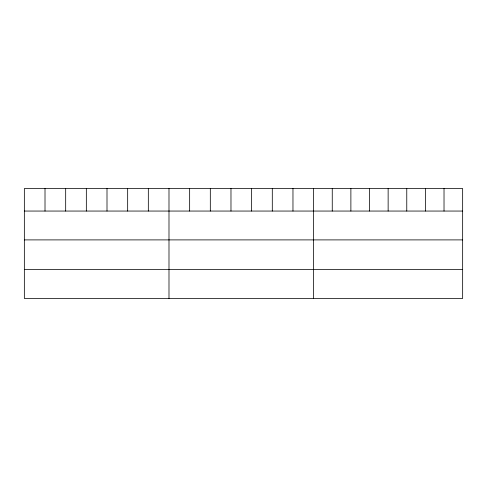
<?xml version="1.0" encoding="UTF-8"?>
<svg xmlns="http://www.w3.org/2000/svg" width="487" height="487" viewBox="0 0 487 487"><rect width="100%" height="100%" fill="white"/><g stroke="black" fill="none" stroke-linecap="round" stroke-linejoin="round"><path stroke-width="0.73" d="M462.65 211.054L462.65 298.446L24.35 298.446L24.35 188.554L462.65 188.554L462.65 211.054L24.35 211.054M24.35 239.896L462.65 239.896M24.35 269.609L462.65 269.609M444.022 188.554L444.022 211.054M425.394 188.554L425.394 211.054M406.767 188.554L406.767 211.054M388.139 188.554L388.139 211.054M369.511 188.554L369.511 211.054M350.883 188.554L350.883 211.054M332.256 188.554L332.256 211.054M313.628 188.554L313.628 298.446M292.967 188.554L292.967 211.054M272.3 188.554L272.3 211.054M251.639 188.554L251.639 211.054M230.978 188.554L230.978 211.054M210.317 188.554L210.317 211.054M189.65 188.554L189.65 211.054M168.989 188.554L168.989 298.446M148.328 188.554L148.328 211.054M127.661 188.554L127.661 211.054M107 188.554L107 211.054M86.339 188.554L86.339 211.054M65.678 188.554L65.678 211.054M45.011 188.554L45.011 211.054"/></g></svg>
